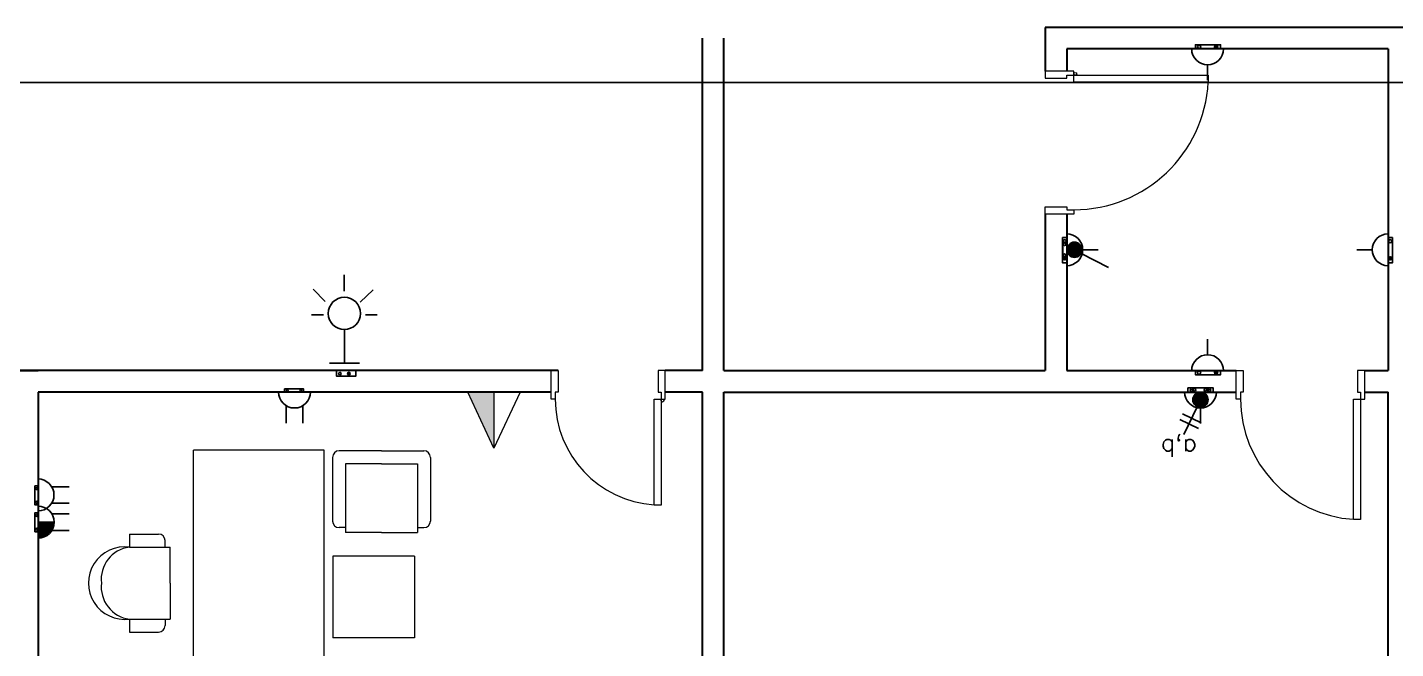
# Model space of a CAD drawing. Extents: x -15 to 148, y 313 to 399.
# Drawn here: x 70.2 to 79.78, y 373.13 to 377.48 of the extents above; entities that cross this region are included whole.
import ezdxf

# ---------------------------------------------------------------- set-up
doc = ezdxf.new("R2010")
doc.units = 0
doc.header["$LTSCALE"] = 0.15
doc.layers.get('0').update_dxf_attribs({"color": 252})
for name, color, linetype in [('0 BDH', 252, 'Continuous'), ('0 fire alarm', 252, 'Continuous'), ('0 NAMES', 252, 'Continuous'), ('0 sockets', 252, 'Continuous'), ('0 sound', 252, 'Continuous'), ('bound', 252, 'Continuous'), ('E- Power- SYM', 4, 'Continuous'), ('E-SOCK', 2, 'Continuous'), ('E-TEXT', 3, 'Continuous'), ('Lighting Swiches Layer', 4, 'Continuous')]:
    doc.layers.add(name, color=color, linetype=linetype)
for name, color, linetype, lineweight in [('DOOR', 252, 'Continuous', 20), ('FUR', 252, 'Continuous', 9), ('T-STRUCTURED', 7, 'Continuous', 0), ('wall', 252, 'Continuous', 30)]:
    doc.layers.add(name, color=color, linetype=linetype, lineweight=lineweight)
doc.styles.add('E80', font='simplex.shx', dxfattribs={"height": 200})
pattern_1 = [(0, (0, 0), (0, 6.985), [5.08, -1.905]), (90, (0, 0), (-6.985, 4e-16), [5.08, -1.905])]

# ---------------------------------------------------------------- blocks, each defined once
blk = doc.blocks.new('D100')
at = {"layer": 'DOOR'}
for points in [[(0.03, 0.2), (0.03, 1.14), (0.0785, 1.14), (0.0785, 0.2)], [(0.03, 0.2), (0, 0.2), (0, 0), (0.05, 0), (0.05, 0.15), (0.03, 0.15)], [(0.97, 0.2), (1, 0.2), (1, 0), (0.95, 0), (0.95, 0.15), (0.97, 0.15)]]:
    blk.add_lwpolyline(points, close=True, dxfattribs=at)
blk.add_circle((0.02, 0.21), 0.01, dxfattribs=at)
blk.add_arc((0.0286, 0.2), 0.9414, 0.00288, 86.9663, dxfattribs=at)
blk = doc.blocks.new('ARCH')
at = {"layer": 'bound', "color": 2}
blk.add_lwpolyline([(91.9019, 377.3479), (94.4258, 377.3479), (94.4258, 312.7217), (-14.9939, 312.7217), (-14.9939, 377.0896), (94.6391, 377.0896)], dxfattribs=at)
at = {"layer": 'DOOR'}
for points in [[(73.8952, 374.875), (73.8652, 374.875), (73.8652, 375.075), (73.9152, 375.075), (73.9152, 374.925), (73.8952, 374.925)], [(74.6352, 374.875), (74.6652, 374.875), (74.6652, 375.075), (74.6152, 375.075), (74.6152, 374.925), (74.6352, 374.925)], [(78.6908, 374.875), (78.6608, 374.875), (78.6608, 375.075), (78.7108, 375.075), (78.7108, 374.925), (78.6908, 374.925)], [(79.5308, 374.875), (79.5608, 374.875), (79.5608, 375.075), (79.5108, 375.075), (79.5108, 374.925), (79.5308, 374.925)], [(74.6352, 374.875), (74.6352, 374.135), (74.5871, 374.135), (74.5871, 374.875)], [(79.5308, 374.875), (79.5308, 374.035), (79.4825, 374.035), (79.4825, 374.875)]]:
    blk.add_lwpolyline(points, close=True, dxfattribs=at)
blk.add_circle((74.6452, 374.865), 0.01, dxfattribs=at)
for centre, radius, start, end in [((74.6352, 374.875), 0.74, 180, 266.27688), ((79.5357, 374.8783), 0.8449, 180.22177, 266.38894)]:
    blk.add_arc(centre, radius, start, end, dxfattribs=at)
at = {"layer": 'FUR'}
for p, q in [((71.3631, 373.0562), (71.3631, 374.518)), ((72.2774, 374.518), (71.3631, 374.518)), ((72.2774, 372.4608), (72.2774, 374.518)), ((72.3359, 374.4685), (72.3359, 374.0227)), ((72.6788, 374.5142), (72.3816, 374.5142)), ((72.6788, 374.5142), (72.9759, 374.5142)), ((73.0216, 374.4685), (73.0216, 374.0227)), ((72.6788, 374.4227), (72.4273, 374.4227)), ((72.4273, 374.4227), (72.4273, 373.9427)), ((72.6788, 374.4227), (72.9302, 374.4227)), ((72.9302, 374.4227), (72.9302, 373.9427)), ((70.9144, 373.932), (70.9144, 373.8406)), ((70.9144, 373.932), (71.1187, 373.932)), ((71.1645, 373.8406), (71.1645, 373.8863)), ((72.4273, 373.977), (72.3816, 373.977)), ((72.6788, 373.9427), (72.4273, 373.9427)), ((72.6788, 373.9427), (72.9302, 373.9427)), ((72.9302, 373.977), (72.9759, 373.977)), ((70.9144, 373.8406), (71.1987, 373.8406)), ((71.1987, 373.5892), (71.1987, 373.8406)), ((72.3384, 373.7774), (72.3384, 373.206)), ((72.9098, 373.7774), (72.3384, 373.7774)), ((72.9098, 373.7774), (72.9098, 373.206)), ((71.1987, 373.5892), (71.1987, 373.3377)), ((70.9144, 373.3377), (71.1987, 373.3377)), ((70.9144, 373.3377), (70.9144, 373.2463)), ((71.1645, 373.3377), (71.1645, 373.292)), ((70.9144, 373.2463), (71.1187, 373.2463)), ((72.9098, 373.206), (72.3384, 373.206))]:
    blk.add_line(p, q, dxfattribs=at)
for centre, radius, start, end in [((72.3816, 374.4685), 0.0457, 90, 180), ((72.9759, 374.4685), 0.0457, 360, 90), ((72.3816, 374.0227), 0.0457, 180, 270), ((72.9759, 374.0227), 0.0457, 270, 360), ((71.1187, 373.8863), 0.0457, 360, 90), ((70.881, 373.5892), 0.2536, 82.43339, 277.56661), ((70.9423, 373.6171), 0.2253, 97.11769, 187.11769), ((70.9423, 373.5612), 0.2253, 172.88231, 262.88231), ((71.1187, 373.292), 0.0457, 270, 360)]:
    blk.add_arc(centre, radius, start, end, dxfattribs=at)
at = {"layer": 'wall'}
for p, q in [((82.275, 377.475), (77.325, 377.475)), ((77.325, 377.475), (77.325, 377.17)), ((74.925, 375.075), (74.925, 377.4)), ((75.075, 375.075), (75.075, 377.4)), ((79.725, 377.325), (77.475, 377.325)), ((77.475, 377.325), (77.475, 377.17)), ((79.725, 377.325), (79.725, 375.075)), ((77.325, 376.17), (77.325, 375.075)), ((77.475, 376.17), (77.475, 375.075)), ((66.5348, 375.075), (70.275, 375.075)), ((73.9152, 375.075), (70.125, 375.075)), ((74.925, 375.075), (74.6652, 375.075)), ((75.075, 375.075), (77.325, 375.075)), ((77.475, 375.075), (78.6608, 375.075)), ((79.5608, 375.075), (79.725, 375.075)), ((70.275, 374.925), (70.275, 371.775)), ((70.275, 374.925), (70.275, 371.775)), ((73.8652, 374.925), (70.275, 374.925)), ((74.925, 374.925), (74.6652, 374.925)), ((74.925, 371.775), (74.925, 374.925)), ((75.075, 374.925), (78.6608, 374.925)), ((75.075, 367.875), (75.075, 374.925)), ((79.5608, 374.925), (79.725, 374.925)), ((79.725, 372.675), (79.725, 374.925))]:
    blk.add_line(p, q, dxfattribs=at)
at = {"layer": 'wall', "rotation": 270}
blk.add_blockref('D100', (77.325, 377.17), dxfattribs=at)
blk = doc.blocks.new('*U165')
at = {"linetype": 'ByBlock'}
h = blk.add_hatch(dxfattribs=at)
h.set_pattern_fill('ANGLE', color=2)
h.set_pattern_definition([(0, (-301.6926, 2.516), (0, 6.985), [5.08, -1.905]), (90, (-301.6926, 2.516), (-6.985, 4e-16), [5.08, -1.905])])
h.paths.add_polyline_path([(87, -25, 1), (127, -25, 1)])
at = {"color": 6, "linetype": 'ByBlock'}
blk.add_lwpolyline([(-154, 0), (164, 0), (164, -52), (-154, -52)], close=True, dxfattribs=at)
for centre in [(-107, -25), (107, -25)]:
    blk.add_circle(centre, 20.1, dxfattribs=at)
at = {"layer": 'E-SOCK'}
for p, q in [((0, 200), (0, 395)), ((-300, 0), (300, 0))]:
    blk.add_line(p, q, dxfattribs=at)
blk.add_arc((0, 0), 200, 0, 180, dxfattribs=at)
blk = doc.blocks.new('s')
at = {"layer": '0 BDH', "linetype": 'ByBlock'}
h = blk.add_hatch(dxfattribs=at)
h.set_pattern_fill('ANGLE', color=2)
h.set_pattern_definition([(0, (-147.759, -393.318), (0, 6.985), [5.08, -1.905]), (90, (-147.759, -393.318), (-6.985, 4e-16), [5.08, -1.905])])
h.paths.add_polyline_path([(0.0729, 0.0022, 1), (0.0545, 0.0022, 1)])
at = {"layer": '0 BDH', "color": 6, "linetype": 'ByBlock'}
blk.add_lwpolyline([(-0.0887, 0.015), (0.0887, 0.015), (0.0887, -0.015), (-0.0887, -0.015)], close=True, dxfattribs=at)
for centre in [(-0.0637, 0.0022), (0.0637, 0.0022)]:
    blk.add_circle(centre, 0.00918, dxfattribs=at)
blk = doc.blocks.new('WATHERPROOF SOCKER S.PH')
at = {"layer": 'E-SOCK', "color": 6}
for p, q in [((0, 0.1114), (0, 0.2201)), ((-0.1671, 0), (0.1671, 0))]:
    blk.add_line(p, q, dxfattribs=at)
blk.add_arc((0, 0), 0.1114, 0, 180, dxfattribs=at)
at = {"layer": '0 BDH', "color": 6, "linetype": 'ByBlock'}
blk.add_blockref('s', (-0.0007, -0.0144), dxfattribs=at)
blk = doc.blocks.new('*U180')
at = {"layer": 'E-SOCK'}
for p, q in [((-0.077, -0.021), (-0.077, 0.142)), ((0.077, -0.021), (0.077, 0.142)), ((-0.223, -0.149), (0.223, -0.149))]:
    blk.add_line(p, q, dxfattribs=at)
blk.add_arc((0, -0.149), 0.149, 0, 180, dxfattribs=at)
at = {"layer": '0 BDH', "color": 6, "linetype": 'ByBlock'}
blk.add_blockref('s', (-0.005, -0.163), dxfattribs=at)
blk = doc.blocks.new('*U184')
at = {"layer": 'E-SOCK'}
h = blk.add_hatch(color=256, dxfattribs=at)
h.dxf.hatch_style = 1
h.paths.add_polyline_path([(0, 0.074, 0.414214), (-0.149, -0.074), (0, -0.074)])
for p, q in [((-0.077, 0.053), (-0.077, 0.217)), ((0.077, 0.053), (0.077, 0.217)), ((-0.223, -0.074), (0.223, -0.074))]:
    blk.add_line(p, q, dxfattribs=at)
blk.add_lwpolyline([(0, 0.074), (0, -0.074)], dxfattribs=at)
blk.add_arc((0, -0.074), 0.149, 0, 180, dxfattribs=at)
at = {"layer": '0 BDH', "color": 6, "linetype": 'ByBlock'}
blk.add_blockref('s', (-0.001, -0.089), dxfattribs=at)
blk = doc.blocks.new('11')
at = {"layer": 'Lighting Swiches Layer'}
blk.add_hatch(color=256, dxfattribs=at).paths.add_polyline_path([(77310, 15167, 1), (77089, 15167, 1)])
blk.add_line((77251, 15264), (77455, 15654), dxfattribs=at)
blk.add_circle((77200, 15167), 110, dxfattribs=at)
blk = doc.blocks.new('switch one way one gang')
at = {"linetype": 'ByBlock'}
h = blk.add_hatch(dxfattribs=at)
h.set_pattern_fill('ANGLE', color=2)
h.set_pattern_definition(pattern_1)
h.paths.add_polyline_path([(0.098, -0.05, 1), (0.16, -0.05, 1)])
h = blk.add_hatch(dxfattribs=at)
h.set_pattern_fill('ANGLE', color=2)
h.set_pattern_definition(pattern_1)
h.paths.add_polyline_path([(0.16, -0.05, 1), (0.098, -0.05, 1)])
at = {"color": 6, "linetype": 'ByBlock'}
blk.add_lwpolyline([(-0.179, 0), (0.179, 0), (0.179, -0.095), (-0.179, -0.095)], close=True, dxfattribs=at)
for centre in [(-0.129, -0.05), (0.129, -0.05)]:
    blk.add_circle(centre, 0.0311, dxfattribs=at)
at = {"layer": 'E- Power- SYM', "xscale": 0.001626735360157606, "yscale": 0.001626735360157606, "zscale": 0.001626735360157606}
blk.add_blockref('11', (-125.583, -24.493), dxfattribs=at)
blk = doc.blocks.new('switch one way two gang')
at = {"linetype": 'ByBlock'}
h = blk.add_hatch(dxfattribs=at)
h.set_pattern_fill('ANGLE', color=2)
h.set_pattern_definition([(0, (0.01, -0.0003), (0, 6.985), [5.08, -1.905]), (90, (0.01, -0.0003), (-6.985, 4e-16), [5.08, -1.905])])
h.paths.add_polyline_path([(0.17, -0.05, 1), (0.107, -0.05, 1)])
h = blk.add_hatch(dxfattribs=at)
h.set_pattern_fill('ANGLE', color=2)
h.set_pattern_definition(pattern_1)
h.paths.add_polyline_path([(0.107, -0.05, 1), (0.17, -0.05, 1)])
at = {"layer": 'Lighting Swiches Layer'}
blk.add_hatch(color=256, dxfattribs=at).paths.add_polyline_path([(0.179, 0.179, 1), (-0.179, 0.179, 1)])
at = {"color": 6, "linetype": 'ByBlock'}
blk.add_lwpolyline([(-0.169, 0), (0.189, 0), (0.189, -0.095), (-0.169, -0.095)], close=True, dxfattribs=at)
for centre in [(-0.119, -0.05), (0.139, -0.05)]:
    blk.add_circle(centre, 0.0311, dxfattribs=at)
at = {"layer": 'Lighting Swiches Layer'}
for p, q in [((0.077, 0.341), (0.384, 0.988)), ((-0.02, 0.721), (0.422, 0.511)), ((0.042, 0.847), (0.484, 0.637))]:
    blk.add_line(p, q, dxfattribs=at)
blk.add_circle((0, 0.179), 0.179, dxfattribs=at)
at = {"layer": 'E-TEXT', "style": 'E80'}
blk.add_text('a,b', height=0.408, rotation=360, dxfattribs=at).set_placement((0.081, 1.105))
blk = doc.blocks.new('DAR-DB112-B1-TI0003_dwg__U74-18406553-LEGEND')
at = {"layer": 'T-STRUCTURED'}
blk.add_hatch(color=256, dxfattribs=at).paths.add_polyline_path([(0, 0), (0, 294.7), (-137.5, 294.7)])
blk.add_line((0, 294.7), (0, 0), dxfattribs=at)
at = {"layer": 'T-STRUCTURED', "flags": 128}
blk.add_lwpolyline([(137.5, 294.7), (0, 0), (-137.5, 294.7)], close=True, dxfattribs=at)
blk = doc.blocks.new('data and tele')
at = {"xscale": 0.001331826653845942, "yscale": 0.001331826653845942, "zscale": 0.001331826653845942}
blk.add_blockref('DAR-DB112-B1-TI0003_dwg__U74-18406553-LEGEND', (0, -0.3925), dxfattribs=at)
blk = doc.blocks.new('*U209')
at = {"linetype": 'ByBlock'}
h = blk.add_hatch(dxfattribs=at)
h.set_pattern_fill('ANGLE', color=2)
h.set_pattern_definition(pattern_1)
h.paths.add_polyline_path([(27, -14, 1), (15, -14, 1)])
at = {"color": 1}
for p, q in [((-0.8, 373.8), (-0.8, 450)), ((-89.7, 324.6), (-147.6, 382.6)), ((134.9, 380.2), (74.6, 321.5)), ((-99, 262.2), (-154.6, 262.2)), ((99, 262.2), (154.6, 262.2)), ((0, 192.9), (0, 34.9)), ((70.7, 34.9), (-70.7, 34.9)), ((70.7, 0), (-70.7, 0))]:
    blk.add_line(p, q, dxfattribs=at)
at = {"color": 6, "linetype": 'ByBlock'}
blk.add_lwpolyline([(-37.4, 0), (54.5, 0), (54.5, -26), (-37.4, -26)], close=True, dxfattribs=at)
at = {"color": 1}
blk.add_circle((0, 268.8), 75.9, dxfattribs=at)
at = {"color": 6, "linetype": 'ByBlock'}
for centre in [(-21, -14), (21, -14)]:
    blk.add_circle(centre, 6, dxfattribs=at)

msp = doc.modelspace()

# ---------------------------------------------------------------- block references
at = {"layer": '0 fire alarm', "color": 3, "xscale": 0.001488, "yscale": 0.001488, "zscale": 0.001488}
msp.add_blockref('*U209', (72.4189, 375.075), dxfattribs=at)
at = {"layer": '0 NAMES', "color": 6, "linetype": 'ByBlock', "xscale": 0.3, "yscale": 0.3, "zscale": 0.3}
for name, p, rotation in [('switch one way one gang', (77.475, 375.92), 270), ('switch one way two gang', (78.4108, 374.925), 180)]:
    msp.add_blockref(name, p, dxfattribs=dict(at, rotation=rotation))
at = {"layer": '0 sockets', "color": 3}
msp.add_blockref('ARCH', (0, 0), dxfattribs=at)
for name, p, xscale, yscale, zscale, rotation in [('*U165', (78.4608, 377.325), -0.0005570000000000001, 0.0005570000000000001, 0.0005570000000000001, 180), ('*U165', (77.475, 375.92), 0.0005570000000000001, 0.0005570000000000001, 0.0005570000000000001, 270), ('*U165', (79.725, 375.92), -0.0005570000000000001, 0.0005570000000000001, 0.0005570000000000001, 90), ('*U180', (72.0701, 374.8136), -0.75, 0.75, 0.75, 180), ('*U180', (70.3864, 374.2056), -0.75, 0.75, 0.75, 270), ('*U184', (70.3307, 374.0156), -0.75, 0.75, 0.75, 270)]:
    msp.add_blockref(name, p, dxfattribs=dict(at, xscale=xscale, yscale=yscale, zscale=zscale, rotation=rotation))
at = {"layer": '0 sockets', "color": 3, "xscale": 0.0005570000000000001, "yscale": 0.0005570000000000001, "zscale": 0.0005570000000000001}
msp.add_blockref('*U165', (78.4608, 375.075), dxfattribs=at)
at = {"layer": '0 sockets', "color": 3, "rotation": 180}
msp.add_blockref('WATHERPROOF SOCKER S.PH', (78.4108, 374.925), dxfattribs=at)
at = {"layer": '0 sound', "color": 3}
msp.add_blockref('data and tele', (73.4652, 374.925), dxfattribs=at)

doc.saveas('drawing.dxf')
